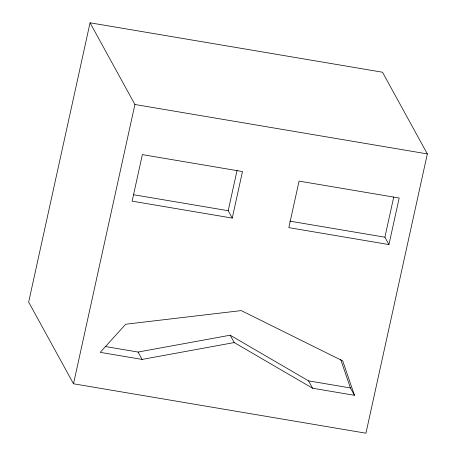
<?xml version="1.0" encoding="UTF-8"?>
<svg xmlns="http://www.w3.org/2000/svg" width="456" height="456" viewBox="0 0 456 456"><rect width="100%" height="100%" fill="white"/><g stroke="black" fill="none" stroke-linecap="round" stroke-linejoin="round"><path stroke-width="0.68" d="M90.06 22.8L28.66 302.089L73.507 383.781L365.94 433.2L427.34 153.911L382.493 72.219L90.06 22.8L134.913 104.492L73.507 383.781M232.241 218.082L242.472 171.536L142.363 154.618L132.126 201.164L232.241 218.082L228.2 210.723L237.057 170.43M388.939 244.564L399.177 198.018L299.062 181.1L288.83 227.647L388.939 244.564L384.898 237.205L393.762 196.912M105.262 346.514L138.065 352.055L230.177 335.206L308.541 380.868L350.419 387.942L354.46 395.301L312.582 388.227L234.219 342.564L230.177 335.206M354.46 395.301L342.718 360.901L241.247 310.599L125.713 324.227L100.229 352.34L142.107 359.419L234.219 342.564M134.913 104.492L427.34 153.911M133.688 194.752L228.2 210.723M289.691 221.114L384.898 237.205M308.541 380.868L312.582 388.227M138.065 352.055L142.107 359.419M340.712 359.499L350.419 387.942"/></g></svg>
